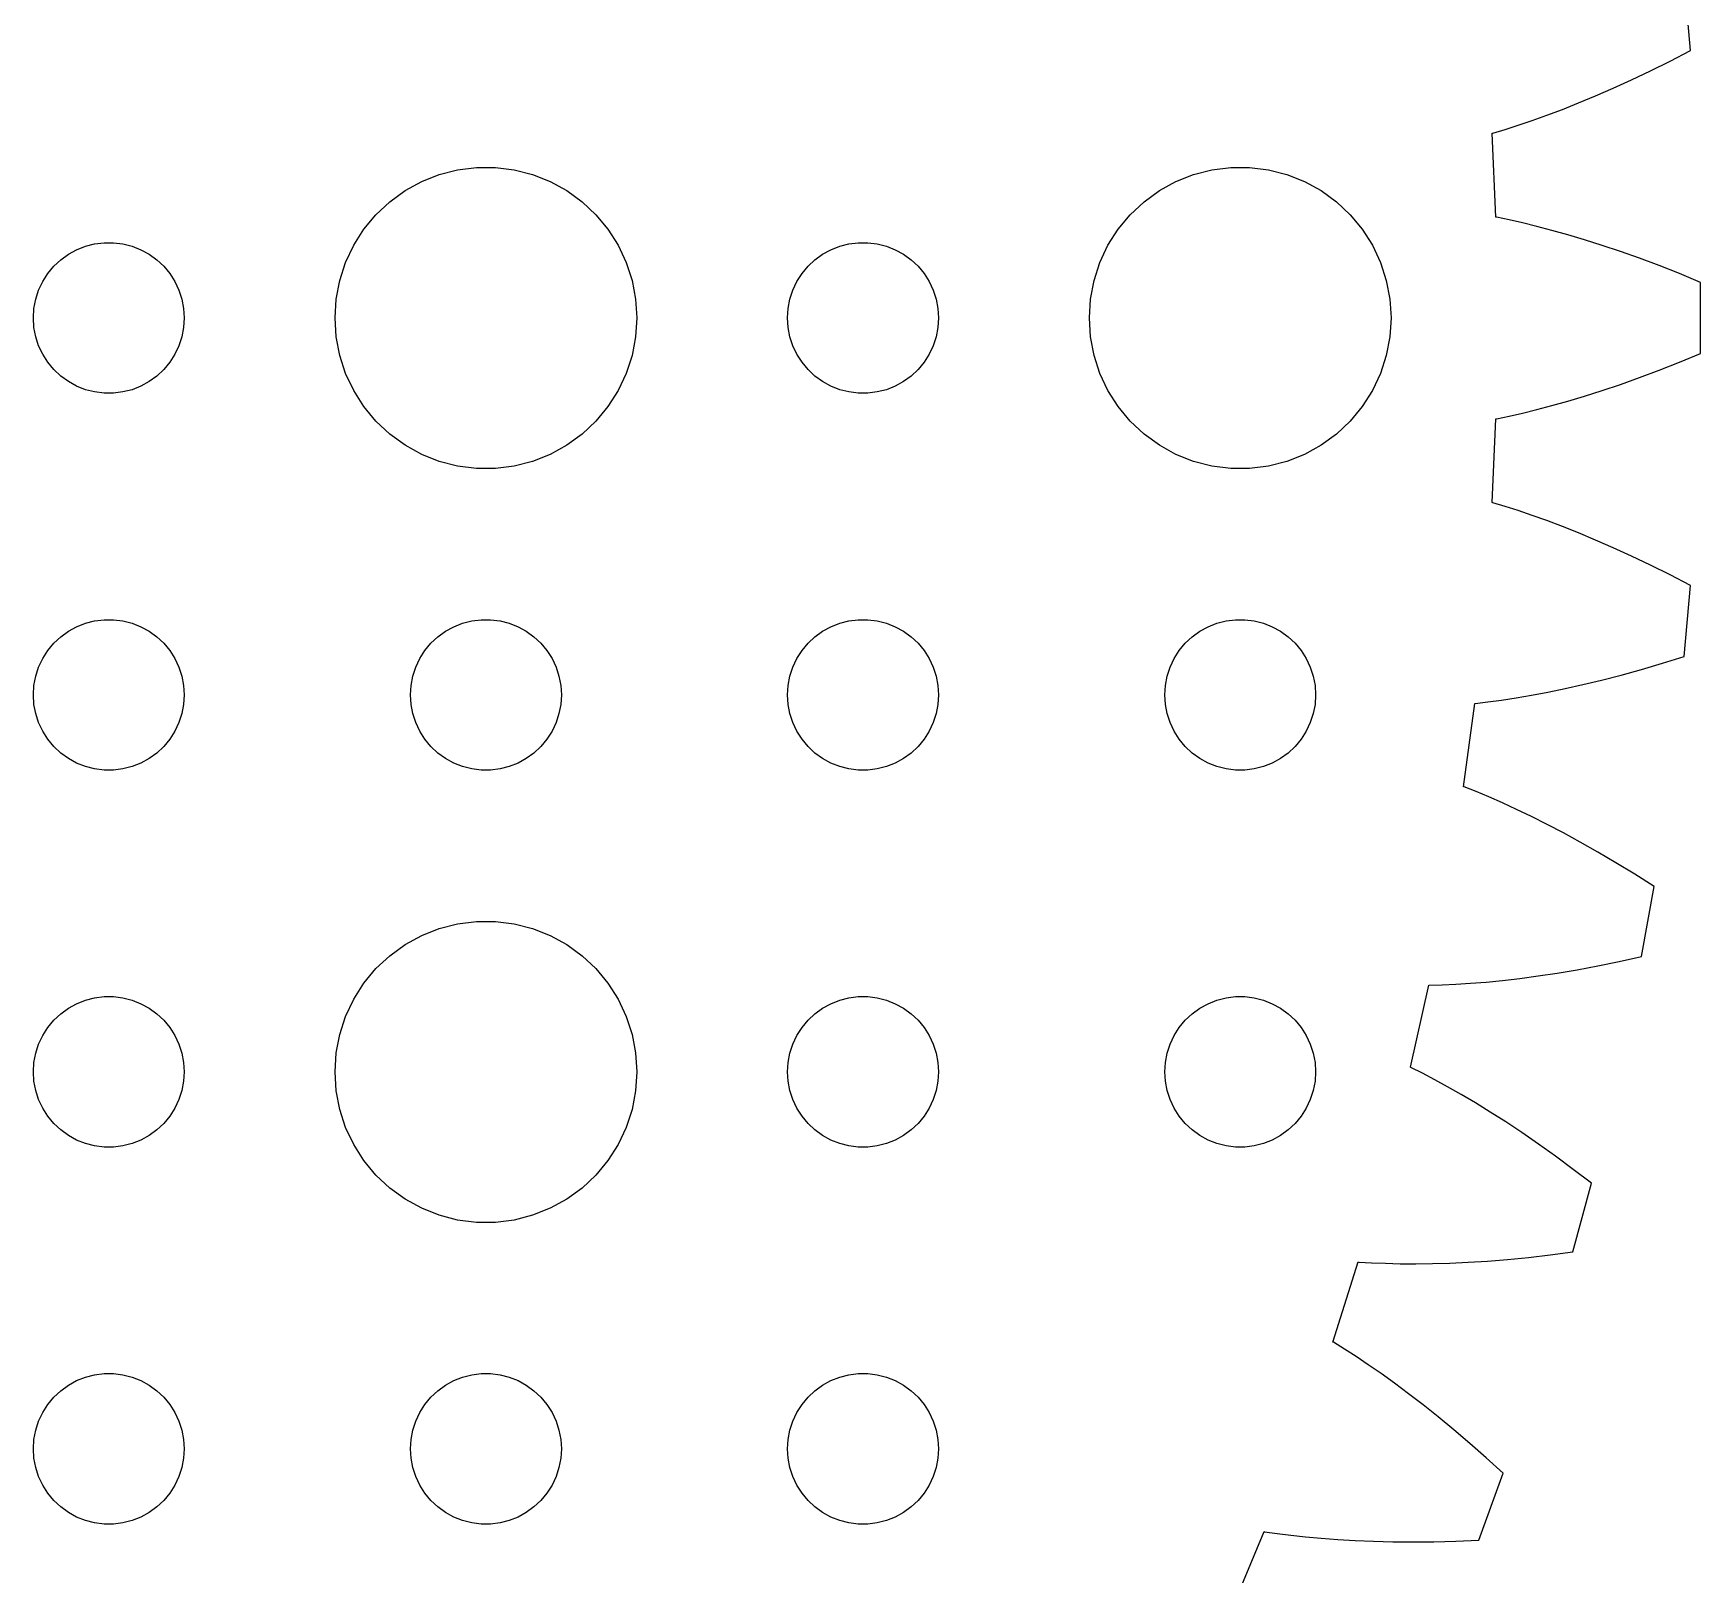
# Model space of a CAD drawing. Header units: metres. Extents: x -69 to 69, y 41 to 289.
# Drawn here: x 36 to 69.16, y 195 to 225.66 of the extents above; entities that cross this region are included whole.
import ezdxf

# ---------------------------------------------------------------- set-up
doc = ezdxf.new("R2010")
doc.units = ezdxf.units.M

msp = doc.modelspace()

# ---------------------------------------------------------------- linework, layer by layer
for p, q in [((68.9556, 225.322), (68.8321, 226.733)), ((68.552, 225.112), (68.9556, 225.322)), ((67.783, 224.738), (68.161, 224.918)), ((68.161, 224.918), (68.552, 225.112)), ((67.0674, 224.418), (67.4184, 224.571)), ((67.4184, 224.571), (67.783, 224.738)), ((66.1001, 224.033), (66.4079, 224.15)), ((66.4079, 224.15), (66.7305, 224.278)), ((66.7305, 224.278), (67.0674, 224.418)), ((65.2675, 223.75), (65.5295, 223.834)), ((65.5295, 223.834), (65.8072, 223.928)), ((65.8072, 223.928), (66.1001, 224.033)), ((65.0127, 223.675), (65.0212, 223.676)), ((65.0826, 222.005), (65.0127, 223.675)), ((65.0212, 223.676), (65.2675, 223.75)), ((43.7227, 222.714), (44.0729, 222.853)), ((44.0729, 222.853), (44.4379, 222.947)), ((44.4379, 222.947), (44.8116, 222.994)), ((44.8116, 222.994), (45.1884, 222.994)), ((45.1884, 222.994), (45.5621, 222.947)), ((45.5621, 222.947), (45.927, 222.853)), ((45.927, 222.853), (46.2773, 222.714)), ((58.7227, 222.714), (59.0729, 222.853)), ((59.0729, 222.853), (59.4379, 222.947)), ((59.4379, 222.947), (59.8116, 222.994)), ((59.8116, 222.994), (60.1884, 222.994)), ((60.1884, 222.994), (60.5621, 222.947)), ((60.5621, 222.947), (60.927, 222.853)), ((60.927, 222.853), (61.2773, 222.714)), ((43.0877, 222.312), (43.3925, 222.533)), ((43.3925, 222.533), (43.7227, 222.714)), ((46.2773, 222.714), (46.6075, 222.533)), ((46.6075, 222.533), (46.9123, 222.312)), ((58.0877, 222.312), (58.3925, 222.533)), ((58.3925, 222.533), (58.7227, 222.714)), ((61.2773, 222.714), (61.6075, 222.533)), ((61.6075, 222.533), (61.9123, 222.312)), ((42.8131, 222.054), (43.0877, 222.312)), ((46.9123, 222.312), (47.1869, 222.054)), ((57.8131, 222.054), (58.0877, 222.312)), ((61.9123, 222.312), (62.1869, 222.054)), ((42.5729, 221.763), (42.8131, 222.054)), ((47.1869, 222.054), (47.427, 221.763)), ((57.5729, 221.763), (57.8131, 222.054)), ((62.1869, 222.054), (62.427, 221.763)), ((65.0941, 222.005), (65.0826, 222.005)), ((65.3459, 221.953), (65.0941, 222.005)), ((65.6144, 221.892), (65.3459, 221.953)), ((65.8992, 221.822), (65.6144, 221.892)), ((66.2001, 221.743), (65.8992, 221.822)), ((37.2189, 221.473), (37.4058, 221.497)), ((37.4058, 221.497), (37.5942, 221.497)), ((37.5942, 221.497), (37.7811, 221.473)), ((42.3711, 221.445), (42.5729, 221.763)), ((47.427, 221.763), (47.6289, 221.445)), ((52.2189, 221.473), (52.4058, 221.497)), ((52.4058, 221.497), (52.5942, 221.497)), ((52.5942, 221.497), (52.7811, 221.473)), ((57.3711, 221.445), (57.5729, 221.763)), ((62.427, 221.763), (62.6289, 221.445)), ((66.5169, 221.654), (66.2001, 221.743)), ((66.8494, 221.555), (66.5169, 221.654)), ((67.1973, 221.444), (66.8494, 221.555)), ((36.5439, 221.156), (36.6963, 221.266)), ((36.6963, 221.266), (36.8613, 221.357)), ((36.8613, 221.357), (37.0365, 221.427)), ((37.0365, 221.427), (37.2189, 221.473)), ((37.7811, 221.473), (37.9635, 221.427)), ((37.9635, 221.427), (38.1387, 221.357)), ((38.1387, 221.357), (38.3037, 221.266)), ((38.3037, 221.266), (38.4561, 221.156)), ((42.2107, 221.104), (42.3711, 221.445)), ((47.6289, 221.445), (47.7893, 221.104)), ((51.5439, 221.156), (51.6963, 221.266)), ((51.6963, 221.266), (51.8613, 221.357)), ((51.8613, 221.357), (52.0365, 221.427)), ((52.0365, 221.427), (52.2189, 221.473)), ((52.7811, 221.473), (52.9635, 221.427)), ((52.9635, 221.427), (53.1387, 221.357)), ((53.1387, 221.357), (53.3037, 221.266)), ((53.3037, 221.266), (53.4561, 221.156)), ((57.2107, 221.104), (57.3711, 221.445)), ((62.6289, 221.445), (62.7893, 221.104)), ((67.5602, 221.322), (67.1973, 221.444)), ((67.938, 221.188), (67.5602, 221.322)), ((68.3303, 221.042), (67.938, 221.188)), ((36.1855, 220.723), (36.2865, 220.882)), ((36.2865, 220.882), (36.4065, 221.027)), ((36.4065, 221.027), (36.5439, 221.156)), ((38.4561, 221.156), (38.5934, 221.027)), ((38.5934, 221.027), (38.7135, 220.882)), ((38.7135, 220.882), (38.8145, 220.723)), ((42.0942, 220.746), (42.2107, 221.104)), ((47.7893, 221.104), (47.9057, 220.746)), ((51.1855, 220.723), (51.2865, 220.882)), ((51.2865, 220.882), (51.4065, 221.027)), ((51.4065, 221.027), (51.5439, 221.156)), ((53.4561, 221.156), (53.5934, 221.027)), ((53.5934, 221.027), (53.7135, 220.882)), ((53.7135, 220.882), (53.8145, 220.723)), ((57.0942, 220.746), (57.2107, 221.104)), ((62.7893, 221.104), (62.9057, 220.746)), ((68.7367, 220.882), (68.3303, 221.042)), ((69.157, 220.708), (68.7367, 220.882)), ((36.0471, 220.373), (36.1053, 220.552)), ((36.1053, 220.552), (36.1855, 220.723)), ((38.8145, 220.723), (38.8947, 220.552)), ((38.8947, 220.552), (38.9529, 220.373)), ((42.0237, 220.376), (42.0942, 220.746)), ((47.9057, 220.746), (47.9763, 220.376)), ((51.0471, 220.373), (51.1053, 220.552)), ((51.1053, 220.552), (51.1855, 220.723)), ((53.8145, 220.723), (53.8947, 220.552)), ((53.8947, 220.552), (53.9529, 220.373)), ((57.0237, 220.376), (57.0942, 220.746)), ((62.9057, 220.746), (62.9763, 220.376)), ((69.157, 219.292), (69.157, 220.708)), ((36, 220), (36.0118, 220.188)), ((36.0118, 220.188), (36.0471, 220.373)), ((38.9529, 220.373), (38.9882, 220.188)), ((38.9882, 220.188), (39, 220)), ((42, 220), (42.0237, 220.376)), ((47.9763, 220.376), (48, 220)), ((51, 220), (51.0118, 220.188)), ((51.0118, 220.188), (51.0471, 220.373)), ((53.9529, 220.373), (53.9882, 220.188)), ((53.9882, 220.188), (54, 220)), ((57, 220), (57.0237, 220.376)), ((62.9763, 220.376), (63, 220)), ((36.0118, 219.812), (36, 220)), ((39, 220), (38.9882, 219.812)), ((42.0237, 219.624), (42, 220)), ((48, 220), (47.9763, 219.624)), ((51.0118, 219.812), (51, 220)), ((54, 220), (53.9882, 219.812)), ((57.0237, 219.624), (57, 220)), ((63, 220), (62.9763, 219.624)), ((36.0471, 219.627), (36.0118, 219.812)), ((36.1053, 219.448), (36.0471, 219.627)), ((38.9529, 219.627), (38.8947, 219.448)), ((38.9882, 219.812), (38.9529, 219.627)), ((42.0942, 219.254), (42.0237, 219.624)), ((47.9763, 219.624), (47.9057, 219.254)), ((51.0471, 219.627), (51.0118, 219.812)), ((51.1053, 219.448), (51.0471, 219.627)), ((53.9529, 219.627), (53.8947, 219.448)), ((53.9882, 219.812), (53.9529, 219.627)), ((57.0942, 219.254), (57.0237, 219.624)), ((62.9763, 219.624), (62.9057, 219.254)), ((36.1855, 219.277), (36.1053, 219.448)), ((36.2865, 219.118), (36.1855, 219.277)), ((38.8145, 219.277), (38.7135, 219.118)), ((38.8947, 219.448), (38.8145, 219.277)), ((42.2107, 218.896), (42.0942, 219.254)), ((47.9057, 219.254), (47.7893, 218.896)), ((51.1855, 219.277), (51.1053, 219.448)), ((51.2865, 219.118), (51.1855, 219.277)), ((53.8145, 219.277), (53.7135, 219.118)), ((53.8947, 219.448), (53.8145, 219.277)), ((57.2107, 218.896), (57.0942, 219.254)), ((62.9057, 219.254), (62.7893, 218.896)), ((68.7367, 219.118), (69.157, 219.292)), ((36.4065, 218.973), (36.2865, 219.118)), ((36.5439, 218.844), (36.4065, 218.973)), ((36.6963, 218.734), (36.5439, 218.844)), ((38.4561, 218.844), (38.3037, 218.734)), ((38.5934, 218.973), (38.4561, 218.844)), ((38.7135, 219.118), (38.5934, 218.973)), ((42.3711, 218.555), (42.2107, 218.896)), ((47.7893, 218.896), (47.6289, 218.555)), ((51.4065, 218.973), (51.2865, 219.118)), ((51.5439, 218.844), (51.4065, 218.973)), ((51.6963, 218.734), (51.5439, 218.844)), ((53.4561, 218.844), (53.3037, 218.734)), ((53.5934, 218.973), (53.4561, 218.844)), ((53.7135, 219.118), (53.5934, 218.973)), ((57.3711, 218.555), (57.2107, 218.896)), ((62.7893, 218.896), (62.6289, 218.555)), ((67.938, 218.812), (68.3303, 218.958)), ((68.3303, 218.958), (68.7367, 219.118)), ((36.8613, 218.643), (36.6963, 218.734)), ((37.0365, 218.573), (36.8613, 218.643)), ((37.2189, 218.527), (37.0365, 218.573)), ((37.4058, 218.503), (37.2189, 218.527)), ((37.7811, 218.527), (37.5942, 218.503)), ((37.9635, 218.573), (37.7811, 218.527)), ((38.1387, 218.643), (37.9635, 218.573)), ((38.3037, 218.734), (38.1387, 218.643)), ((42.5729, 218.237), (42.3711, 218.555)), ((47.6289, 218.555), (47.427, 218.237)), ((51.8613, 218.643), (51.6963, 218.734)), ((52.0365, 218.573), (51.8613, 218.643)), ((52.2189, 218.527), (52.0365, 218.573)), ((52.4058, 218.503), (52.2189, 218.527)), ((52.7811, 218.527), (52.5942, 218.503)), ((52.9635, 218.573), (52.7811, 218.527)), ((53.1387, 218.643), (52.9635, 218.573)), ((53.3037, 218.734), (53.1387, 218.643)), ((57.5729, 218.237), (57.3711, 218.555)), ((62.6289, 218.555), (62.427, 218.237)), ((66.8494, 218.445), (67.1973, 218.556)), ((67.1973, 218.556), (67.5602, 218.678)), ((67.5602, 218.678), (67.938, 218.812)), ((37.5942, 218.503), (37.4058, 218.503)), ((42.8131, 217.946), (42.5729, 218.237)), ((47.427, 218.237), (47.1869, 217.946)), ((52.5942, 218.503), (52.4058, 218.503)), ((57.8131, 217.946), (57.5729, 218.237)), ((62.427, 218.237), (62.1869, 217.946)), ((65.6144, 218.108), (65.8992, 218.178)), ((65.8992, 218.178), (66.2001, 218.257)), ((66.2001, 218.257), (66.5169, 218.346)), ((66.5169, 218.346), (66.8494, 218.445)), ((43.0877, 217.688), (42.8131, 217.946)), ((47.1869, 217.946), (46.9123, 217.688)), ((58.0877, 217.688), (57.8131, 217.946)), ((62.1869, 217.946), (61.9123, 217.688)), ((65.0096, 216.325), (65.0856, 217.995)), ((65.0856, 217.995), (65.0941, 217.995)), ((65.0941, 217.995), (65.3459, 218.047)), ((65.3459, 218.047), (65.6144, 218.108)), ((43.3925, 217.467), (43.0877, 217.688)), ((46.9123, 217.688), (46.6075, 217.467)), ((58.3925, 217.467), (58.0877, 217.688)), ((61.9123, 217.688), (61.6075, 217.467)), ((43.7227, 217.286), (43.3925, 217.467)), ((44.0729, 217.147), (43.7227, 217.286)), ((46.2773, 217.286), (45.927, 217.147)), ((46.6075, 217.467), (46.2773, 217.286)), ((58.7227, 217.286), (58.3925, 217.467)), ((59.0729, 217.147), (58.7227, 217.286)), ((61.2773, 217.286), (60.927, 217.147)), ((61.6075, 217.467), (61.2773, 217.286)), ((44.4379, 217.053), (44.0729, 217.147)), ((44.8116, 217.006), (44.4379, 217.053)), ((45.1884, 217.006), (44.8116, 217.006)), ((45.5621, 217.053), (45.1884, 217.006)), ((45.927, 217.147), (45.5621, 217.053)), ((59.4379, 217.053), (59.0729, 217.147)), ((59.8116, 217.006), (59.4379, 217.053)), ((60.1884, 217.006), (59.8116, 217.006)), ((60.5621, 217.053), (60.1884, 217.006)), ((60.927, 217.147), (60.5621, 217.053)), ((65.0212, 216.324), (65.0096, 216.325)), ((65.2675, 216.25), (65.0212, 216.324)), ((65.5295, 216.166), (65.2675, 216.25)), ((65.8072, 216.072), (65.5295, 216.166)), ((66.1001, 215.967), (65.8072, 216.072)), ((66.4079, 215.85), (66.1001, 215.967)), ((66.7305, 215.722), (66.4079, 215.85)), ((67.0674, 215.582), (66.7305, 215.722)), ((67.4184, 215.429), (67.0674, 215.582)), ((67.783, 215.262), (67.4184, 215.429)), ((68.161, 215.082), (67.783, 215.262)), ((68.552, 214.888), (68.161, 215.082)), ((68.9556, 214.678), (68.552, 214.888)), ((68.8321, 213.267), (68.9556, 214.678)), ((36.8613, 213.857), (37.0365, 213.927)), ((37.0365, 213.927), (37.2189, 213.973)), ((37.2189, 213.973), (37.4058, 213.997)), ((37.4058, 213.997), (37.5942, 213.997)), ((37.5942, 213.997), (37.7811, 213.973)), ((37.7811, 213.973), (37.9635, 213.927)), ((37.9635, 213.927), (38.1387, 213.857)), ((44.3613, 213.857), (44.5365, 213.927)), ((44.5365, 213.927), (44.7189, 213.973)), ((44.7189, 213.973), (44.9058, 213.997)), ((44.9058, 213.997), (45.0942, 213.997)), ((45.0942, 213.997), (45.2811, 213.973)), ((45.2811, 213.973), (45.4635, 213.927)), ((45.4635, 213.927), (45.6387, 213.857)), ((51.8613, 213.857), (52.0365, 213.927)), ((52.0365, 213.927), (52.2189, 213.973)), ((52.2189, 213.973), (52.4058, 213.997)), ((52.4058, 213.997), (52.5942, 213.997)), ((52.5942, 213.997), (52.7811, 213.973)), ((52.7811, 213.973), (52.9635, 213.927)), ((52.9635, 213.927), (53.1387, 213.857)), ((59.3613, 213.857), (59.5365, 213.927)), ((59.5365, 213.927), (59.7189, 213.973)), ((59.7189, 213.973), (59.9058, 213.997)), ((59.9058, 213.997), (60.0942, 213.997)), ((60.0942, 213.997), (60.2811, 213.973)), ((60.2811, 213.973), (60.4635, 213.927)), ((60.4635, 213.927), (60.6387, 213.857)), ((36.4065, 213.527), (36.5439, 213.656)), ((36.5439, 213.656), (36.6963, 213.766)), ((36.6963, 213.766), (36.8613, 213.857)), ((38.1387, 213.857), (38.3037, 213.766)), ((38.3037, 213.766), (38.4561, 213.656)), ((38.4561, 213.656), (38.5934, 213.527)), ((43.9065, 213.527), (44.0439, 213.656)), ((44.0439, 213.656), (44.1963, 213.766)), ((44.1963, 213.766), (44.3613, 213.857)), ((45.6387, 213.857), (45.8037, 213.766)), ((45.8037, 213.766), (45.9561, 213.656)), ((45.9561, 213.656), (46.0934, 213.527)), ((51.4065, 213.527), (51.5439, 213.656)), ((51.5439, 213.656), (51.6963, 213.766)), ((51.6963, 213.766), (51.8613, 213.857)), ((53.1387, 213.857), (53.3037, 213.766)), ((53.3037, 213.766), (53.4561, 213.656)), ((53.4561, 213.656), (53.5934, 213.527)), ((58.9065, 213.527), (59.0439, 213.656)), ((59.0439, 213.656), (59.1963, 213.766)), ((59.1963, 213.766), (59.3613, 213.857)), ((60.6387, 213.857), (60.8037, 213.766)), ((60.8037, 213.766), (60.9561, 213.656)), ((60.9561, 213.656), (61.0934, 213.527)), ((36.1053, 213.052), (36.1855, 213.223)), ((36.1855, 213.223), (36.2865, 213.382)), ((36.2865, 213.382), (36.4065, 213.527)), ((38.5934, 213.527), (38.7135, 213.382)), ((38.7135, 213.382), (38.8145, 213.223)), ((38.8145, 213.223), (38.8947, 213.052)), ((43.6053, 213.052), (43.6855, 213.223)), ((43.6855, 213.223), (43.7865, 213.382)), ((43.7865, 213.382), (43.9065, 213.527)), ((46.0934, 213.527), (46.2135, 213.382)), ((46.2135, 213.382), (46.3145, 213.223)), ((46.3145, 213.223), (46.3947, 213.052)), ((51.1053, 213.052), (51.1855, 213.223)), ((51.1855, 213.223), (51.2865, 213.382)), ((51.2865, 213.382), (51.4065, 213.527)), ((53.5934, 213.527), (53.7135, 213.382)), ((53.7135, 213.382), (53.8145, 213.223)), ((53.8145, 213.223), (53.8947, 213.052)), ((58.6053, 213.052), (58.6855, 213.223)), ((58.6855, 213.223), (58.7865, 213.382)), ((58.7865, 213.382), (58.9065, 213.527)), ((61.0934, 213.527), (61.2135, 213.382)), ((61.2135, 213.382), (61.3145, 213.223)), ((61.3145, 213.223), (61.3947, 213.052)), ((68.3983, 213.131), (68.8321, 213.267)), ((36.0118, 212.688), (36.0471, 212.873)), ((36.0471, 212.873), (36.1053, 213.052)), ((38.8947, 213.052), (38.9529, 212.873)), ((38.9529, 212.873), (38.9882, 212.688)), ((43.5118, 212.688), (43.5471, 212.873)), ((43.5471, 212.873), (43.6053, 213.052)), ((46.3947, 213.052), (46.4529, 212.873)), ((46.4529, 212.873), (46.4882, 212.688)), ((51.0118, 212.688), (51.0471, 212.873)), ((51.0471, 212.873), (51.1053, 213.052)), ((53.8947, 213.052), (53.9529, 212.873)), ((53.9529, 212.873), (53.9882, 212.688)), ((58.5118, 212.688), (58.5471, 212.873)), ((58.5471, 212.873), (58.6053, 213.052)), ((61.3947, 213.052), (61.4529, 212.873)), ((61.4529, 212.873), (61.4882, 212.688)), ((67.1879, 212.795), (67.5759, 212.895)), ((67.5759, 212.895), (67.9795, 213.007)), ((67.9795, 213.007), (68.3983, 213.131)), ((36, 212.5), (36.0118, 212.688)), ((38.9882, 212.688), (39, 212.5)), ((43.5, 212.5), (43.5118, 212.688)), ((46.4882, 212.688), (46.5, 212.5)), ((51, 212.5), (51.0118, 212.688)), ((53.9882, 212.688), (54, 212.5)), ((58.5, 212.5), (58.5118, 212.688)), ((61.4882, 212.688), (61.5, 212.5)), ((65.7962, 212.494), (66.1196, 212.555)), ((66.1196, 212.555), (66.4595, 212.625)), ((66.4595, 212.625), (66.8157, 212.705)), ((66.8157, 212.705), (67.1879, 212.795)), ((36.0118, 212.312), (36, 212.5)), ((36.0471, 212.127), (36.0118, 212.312)), ((38.9882, 212.312), (38.9529, 212.127)), ((39, 212.5), (38.9882, 212.312)), ((43.5118, 212.312), (43.5, 212.5)), ((43.5471, 212.127), (43.5118, 212.312)), ((46.4882, 212.312), (46.4529, 212.127)), ((46.5, 212.5), (46.4882, 212.312)), ((51.0118, 212.312), (51, 212.5)), ((51.0471, 212.127), (51.0118, 212.312)), ((53.9882, 212.312), (53.9529, 212.127)), ((54, 212.5), (53.9882, 212.312)), ((58.5118, 212.312), (58.5, 212.5)), ((58.5471, 212.127), (58.5118, 212.312)), ((61.4882, 212.312), (61.4529, 212.127)), ((61.5, 212.5), (61.4882, 212.312)), ((64.442, 210.673), (64.6632, 212.33)), ((64.6632, 212.33), (64.6716, 212.329)), ((64.6716, 212.329), (64.9271, 212.36)), ((64.9271, 212.36), (65.1998, 212.397)), ((65.1998, 212.397), (65.4896, 212.442)), ((65.4896, 212.442), (65.7962, 212.494)), ((36.1053, 211.948), (36.0471, 212.127)), ((36.1855, 211.777), (36.1053, 211.948)), ((38.8947, 211.948), (38.8145, 211.777)), ((38.9529, 212.127), (38.8947, 211.948)), ((43.6053, 211.948), (43.5471, 212.127)), ((43.6855, 211.777), (43.6053, 211.948)), ((46.3947, 211.948), (46.3145, 211.777)), ((46.4529, 212.127), (46.3947, 211.948)), ((51.1053, 211.948), (51.0471, 212.127)), ((51.1855, 211.777), (51.1053, 211.948)), ((53.8947, 211.948), (53.8145, 211.777)), ((53.9529, 212.127), (53.8947, 211.948)), ((58.6053, 211.948), (58.5471, 212.127)), ((58.6855, 211.777), (58.6053, 211.948)), ((61.3947, 211.948), (61.3145, 211.777)), ((61.4529, 212.127), (61.3947, 211.948)), ((36.2865, 211.618), (36.1855, 211.777)), ((36.4065, 211.473), (36.2865, 211.618)), ((38.7135, 211.618), (38.5934, 211.473)), ((38.8145, 211.777), (38.7135, 211.618)), ((43.7865, 211.618), (43.6855, 211.777)), ((43.9065, 211.473), (43.7865, 211.618)), ((46.2135, 211.618), (46.0934, 211.473)), ((46.3145, 211.777), (46.2135, 211.618)), ((51.2865, 211.618), (51.1855, 211.777)), ((51.4065, 211.473), (51.2865, 211.618)), ((53.7135, 211.618), (53.5934, 211.473)), ((53.8145, 211.777), (53.7135, 211.618)), ((58.7865, 211.618), (58.6855, 211.777)), ((58.9065, 211.473), (58.7865, 211.618)), ((61.2135, 211.618), (61.0934, 211.473)), ((61.3145, 211.777), (61.2135, 211.618)), ((36.5439, 211.344), (36.4065, 211.473)), ((36.6963, 211.234), (36.5439, 211.344)), ((36.8613, 211.143), (36.6963, 211.234)), ((38.3037, 211.234), (38.1387, 211.143)), ((38.4561, 211.344), (38.3037, 211.234)), ((38.5934, 211.473), (38.4561, 211.344)), ((44.0439, 211.344), (43.9065, 211.473)), ((44.1963, 211.234), (44.0439, 211.344)), ((44.3613, 211.143), (44.1963, 211.234)), ((45.8037, 211.234), (45.6387, 211.143)), ((45.9561, 211.344), (45.8037, 211.234)), ((46.0934, 211.473), (45.9561, 211.344)), ((51.5439, 211.344), (51.4065, 211.473)), ((51.6963, 211.234), (51.5439, 211.344)), ((51.8613, 211.143), (51.6963, 211.234)), ((53.3037, 211.234), (53.1387, 211.143)), ((53.4561, 211.344), (53.3037, 211.234)), ((53.5934, 211.473), (53.4561, 211.344)), ((59.0439, 211.344), (58.9065, 211.473)), ((59.1963, 211.234), (59.0439, 211.344)), ((59.3613, 211.143), (59.1963, 211.234)), ((60.8037, 211.234), (60.6387, 211.143)), ((60.9561, 211.344), (60.8037, 211.234)), ((61.0934, 211.473), (60.9561, 211.344)), ((37.0365, 211.073), (36.8613, 211.143)), ((37.2189, 211.027), (37.0365, 211.073)), ((37.4058, 211.003), (37.2189, 211.027)), ((37.5942, 211.003), (37.4058, 211.003)), ((37.7811, 211.027), (37.5942, 211.003)), ((37.9635, 211.073), (37.7811, 211.027)), ((38.1387, 211.143), (37.9635, 211.073)), ((44.5365, 211.073), (44.3613, 211.143)), ((44.7189, 211.027), (44.5365, 211.073)), ((44.9058, 211.003), (44.7189, 211.027)), ((45.0942, 211.003), (44.9058, 211.003)), ((45.2811, 211.027), (45.0942, 211.003)), ((45.4635, 211.073), (45.2811, 211.027)), ((45.6387, 211.143), (45.4635, 211.073)), ((52.0365, 211.073), (51.8613, 211.143)), ((52.2189, 211.027), (52.0365, 211.073)), ((52.4058, 211.003), (52.2189, 211.027)), ((52.5942, 211.003), (52.4058, 211.003)), ((52.7811, 211.027), (52.5942, 211.003)), ((52.9635, 211.073), (52.7811, 211.027)), ((53.1387, 211.143), (52.9635, 211.073)), ((59.5365, 211.073), (59.3613, 211.143)), ((59.7189, 211.027), (59.5365, 211.073)), ((59.9058, 211.003), (59.7189, 211.027)), ((60.0942, 211.003), (59.9058, 211.003)), ((60.2811, 211.027), (60.0942, 211.003)), ((60.4635, 211.073), (60.2811, 211.027)), ((60.6387, 211.143), (60.4635, 211.073)), ((64.4534, 210.671), (64.442, 210.673)), ((64.6922, 210.576), (64.4534, 210.671)), ((64.946, 210.469), (64.6922, 210.576)), ((65.2144, 210.351), (64.946, 210.469)), ((65.497, 210.221), (65.2144, 210.351)), ((65.7936, 210.078), (65.497, 210.221)), ((66.1037, 209.923), (65.7936, 210.078)), ((66.4271, 209.754), (66.1037, 209.923)), ((66.7634, 209.57), (66.4271, 209.754)), ((67.1122, 209.373), (66.7634, 209.57)), ((67.473, 209.16), (67.1122, 209.373)), ((67.8456, 208.932), (67.473, 209.16)), ((68.2294, 208.689), (67.8456, 208.932)), ((67.9834, 207.293), (68.2294, 208.689)), ((44.0729, 207.853), (44.4379, 207.947)), ((44.4379, 207.947), (44.8116, 207.994)), ((44.8116, 207.994), (45.1884, 207.994)), ((45.1884, 207.994), (45.5621, 207.947)), ((45.5621, 207.947), (45.927, 207.853)), ((43.3925, 207.533), (43.7227, 207.714)), ((43.7227, 207.714), (44.0729, 207.853)), ((45.927, 207.853), (46.2773, 207.714)), ((46.2773, 207.714), (46.6075, 207.533)), ((42.8131, 207.054), (43.0877, 207.312)), ((43.0877, 207.312), (43.3925, 207.533)), ((46.6075, 207.533), (46.9123, 207.312)), ((46.9123, 207.312), (47.1869, 207.054)), ((67.5393, 207.196), (67.9834, 207.293)), ((42.5729, 206.763), (42.8131, 207.054)), ((47.1869, 207.054), (47.427, 206.763)), ((65.5638, 206.861), (65.9256, 206.909)), ((65.9256, 206.909), (66.3042, 206.966)), ((66.3042, 206.966), (66.6995, 207.033)), ((66.6995, 207.033), (67.1113, 207.109)), ((67.1113, 207.109), (67.5393, 207.196)), ((42.3711, 206.445), (42.5729, 206.763)), ((47.427, 206.763), (47.6289, 206.445)), ((63.3838, 205.092), (63.7487, 206.723)), ((63.7487, 206.723), (63.757, 206.722)), ((63.757, 206.722), (64.0141, 206.73)), ((64.0141, 206.73), (64.289, 206.743)), ((64.289, 206.743), (64.5816, 206.762)), ((64.5816, 206.762), (64.8917, 206.788)), ((64.8917, 206.788), (65.2191, 206.821)), ((65.2191, 206.821), (65.5638, 206.861)), ((36.5439, 206.156), (36.6963, 206.266)), ((36.6963, 206.266), (36.8613, 206.357)), ((36.8613, 206.357), (37.0365, 206.427)), ((37.0365, 206.427), (37.2189, 206.473)), ((37.2189, 206.473), (37.4058, 206.497)), ((37.4058, 206.497), (37.5942, 206.497)), ((37.5942, 206.497), (37.7811, 206.473)), ((37.7811, 206.473), (37.9635, 206.427)), ((37.9635, 206.427), (38.1387, 206.357)), ((38.1387, 206.357), (38.3037, 206.266)), ((38.3037, 206.266), (38.4561, 206.156)), ((42.2107, 206.104), (42.3711, 206.445)), ((47.6289, 206.445), (47.7893, 206.104)), ((51.5439, 206.156), (51.6963, 206.266)), ((51.6963, 206.266), (51.8613, 206.357)), ((51.8613, 206.357), (52.0365, 206.427)), ((52.0365, 206.427), (52.2189, 206.473)), ((52.2189, 206.473), (52.4058, 206.497)), ((52.4058, 206.497), (52.5942, 206.497)), ((52.5942, 206.497), (52.7811, 206.473)), ((52.7811, 206.473), (52.9635, 206.427)), ((52.9635, 206.427), (53.1387, 206.357)), ((53.1387, 206.357), (53.3037, 206.266)), ((53.3037, 206.266), (53.4561, 206.156)), ((59.0439, 206.156), (59.1963, 206.266)), ((59.1963, 206.266), (59.3613, 206.357)), ((59.3613, 206.357), (59.5365, 206.427)), ((59.5365, 206.427), (59.7189, 206.473)), ((59.7189, 206.473), (59.9058, 206.497)), ((59.9058, 206.497), (60.0942, 206.497)), ((60.0942, 206.497), (60.2811, 206.473)), ((60.2811, 206.473), (60.4635, 206.427)), ((60.4635, 206.427), (60.6387, 206.357)), ((60.6387, 206.357), (60.8037, 206.266)), ((60.8037, 206.266), (60.9561, 206.156)), ((36.2865, 205.882), (36.4065, 206.027)), ((36.4065, 206.027), (36.5439, 206.156)), ((38.4561, 206.156), (38.5934, 206.027)), ((38.5934, 206.027), (38.7135, 205.882)), ((42.0942, 205.746), (42.2107, 206.104)), ((47.7893, 206.104), (47.9057, 205.746)), ((51.2865, 205.882), (51.4065, 206.027)), ((51.4065, 206.027), (51.5439, 206.156)), ((53.4561, 206.156), (53.5934, 206.027)), ((53.5934, 206.027), (53.7135, 205.882)), ((58.7865, 205.882), (58.9065, 206.027)), ((58.9065, 206.027), (59.0439, 206.156)), ((60.9561, 206.156), (61.0934, 206.027)), ((61.0934, 206.027), (61.2135, 205.882)), ((36.1053, 205.552), (36.1855, 205.723)), ((36.1855, 205.723), (36.2865, 205.882)), ((38.7135, 205.882), (38.8145, 205.723)), ((38.8145, 205.723), (38.8947, 205.552)), ((42.0237, 205.376), (42.0942, 205.746)), ((47.9057, 205.746), (47.9763, 205.376)), ((51.1053, 205.552), (51.1855, 205.723)), ((51.1855, 205.723), (51.2865, 205.882)), ((53.7135, 205.882), (53.8145, 205.723)), ((53.8145, 205.723), (53.8947, 205.552)), ((58.6053, 205.552), (58.6855, 205.723)), ((58.6855, 205.723), (58.7865, 205.882)), ((61.2135, 205.882), (61.3145, 205.723)), ((61.3145, 205.723), (61.3947, 205.552)), ((36.0118, 205.188), (36.0471, 205.373)), ((36.0471, 205.373), (36.1053, 205.552)), ((38.8947, 205.552), (38.9529, 205.373)), ((38.9529, 205.373), (38.9882, 205.188)), ((42, 205), (42.0237, 205.376)), ((47.9763, 205.376), (48, 205)), ((51.0118, 205.188), (51.0471, 205.373)), ((51.0471, 205.373), (51.1053, 205.552)), ((53.8947, 205.552), (53.9529, 205.373)), ((53.9529, 205.373), (53.9882, 205.188)), ((58.5118, 205.188), (58.5471, 205.373)), ((58.5471, 205.373), (58.6053, 205.552)), ((61.3947, 205.552), (61.4529, 205.373)), ((61.4529, 205.373), (61.4882, 205.188)), ((36, 205), (36.0118, 205.188)), ((36.0118, 204.812), (36, 205)), ((38.9882, 205.188), (39, 205)), ((39, 205), (38.9882, 204.812)), ((42.0237, 204.624), (42, 205)), ((48, 205), (47.9763, 204.624)), ((51, 205), (51.0118, 205.188)), ((51.0118, 204.812), (51, 205)), ((53.9882, 205.188), (54, 205)), ((54, 205), (53.9882, 204.812)), ((58.5, 205), (58.5118, 205.188)), ((58.5118, 204.812), (58.5, 205)), ((61.4882, 205.188), (61.5, 205)), ((61.5, 205), (61.4882, 204.812)), ((63.3951, 205.089), (63.3838, 205.092)), ((63.6247, 204.973), (63.3951, 205.089)), ((63.8682, 204.845), (63.6247, 204.973)), ((36.0471, 204.627), (36.0118, 204.812)), ((36.1053, 204.448), (36.0471, 204.627)), ((38.9529, 204.627), (38.8947, 204.448)), ((38.9882, 204.812), (38.9529, 204.627)), ((42.0942, 204.254), (42.0237, 204.624)), ((47.9763, 204.624), (47.9057, 204.254)), ((51.0471, 204.627), (51.0118, 204.812)), ((51.1053, 204.448), (51.0471, 204.627)), ((53.9529, 204.627), (53.8947, 204.448)), ((53.9882, 204.812), (53.9529, 204.627)), ((58.5471, 204.627), (58.5118, 204.812)), ((58.6053, 204.448), (58.5471, 204.627)), ((61.4529, 204.627), (61.3947, 204.448)), ((61.4882, 204.812), (61.4529, 204.627)), ((64.1252, 204.704), (63.8682, 204.845)), ((64.3954, 204.55), (64.1252, 204.704)), ((36.1855, 204.277), (36.1053, 204.448)), ((36.2865, 204.118), (36.1855, 204.277)), ((38.8145, 204.277), (38.7135, 204.118)), ((38.8947, 204.448), (38.8145, 204.277)), ((42.2107, 203.896), (42.0942, 204.254)), ((47.9057, 204.254), (47.7893, 203.896)), ((51.1855, 204.277), (51.1053, 204.448)), ((51.2865, 204.118), (51.1855, 204.277)), ((53.8145, 204.277), (53.7135, 204.118)), ((53.8947, 204.448), (53.8145, 204.277)), ((58.6855, 204.277), (58.6053, 204.448)), ((58.7865, 204.118), (58.6855, 204.277)), ((61.3145, 204.277), (61.2135, 204.118)), ((61.3947, 204.448), (61.3145, 204.277)), ((64.6785, 204.382), (64.3954, 204.55)), ((64.9739, 204.2), (64.6785, 204.382)), ((36.4065, 203.973), (36.2865, 204.118)), ((36.5439, 203.844), (36.4065, 203.973)), ((38.5934, 203.973), (38.4561, 203.844)), ((38.7135, 204.118), (38.5934, 203.973)), ((51.4065, 203.973), (51.2865, 204.118)), ((51.5439, 203.844), (51.4065, 203.973)), ((53.5934, 203.973), (53.4561, 203.844)), ((53.7135, 204.118), (53.5934, 203.973)), ((58.9065, 203.973), (58.7865, 204.118)), ((59.0439, 203.844), (58.9065, 203.973)), ((61.0934, 203.973), (60.9561, 203.844)), ((61.2135, 204.118), (61.0934, 203.973)), ((65.2813, 204.003), (64.9739, 204.2)), ((65.6004, 203.791), (65.2813, 204.003)), ((36.6963, 203.734), (36.5439, 203.844)), ((36.8613, 203.643), (36.6963, 203.734)), ((37.0365, 203.573), (36.8613, 203.643)), ((38.1387, 203.643), (37.9635, 203.573)), ((38.3037, 203.734), (38.1387, 203.643)), ((38.4561, 203.844), (38.3037, 203.734)), ((42.3711, 203.555), (42.2107, 203.896)), ((47.7893, 203.896), (47.6289, 203.555)), ((51.6963, 203.734), (51.5439, 203.844)), ((51.8613, 203.643), (51.6963, 203.734)), ((52.0365, 203.573), (51.8613, 203.643)), ((53.1387, 203.643), (52.9635, 203.573)), ((53.3037, 203.734), (53.1387, 203.643)), ((53.4561, 203.844), (53.3037, 203.734)), ((59.1963, 203.734), (59.0439, 203.844)), ((59.3613, 203.643), (59.1963, 203.734)), ((59.5365, 203.573), (59.3613, 203.643)), ((60.6387, 203.643), (60.4635, 203.573)), ((60.8037, 203.734), (60.6387, 203.643)), ((60.9561, 203.844), (60.8037, 203.734)), ((65.9306, 203.564), (65.6004, 203.791)), ((37.2189, 203.527), (37.0365, 203.573)), ((37.4058, 203.503), (37.2189, 203.527)), ((37.5942, 203.503), (37.4058, 203.503)), ((37.7811, 203.527), (37.5942, 203.503)), ((37.9635, 203.573), (37.7811, 203.527)), ((42.5729, 203.237), (42.3711, 203.555)), ((47.6289, 203.555), (47.427, 203.237)), ((52.2189, 203.527), (52.0365, 203.573)), ((52.4058, 203.503), (52.2189, 203.527)), ((52.5942, 203.503), (52.4058, 203.503)), ((52.7811, 203.527), (52.5942, 203.503)), ((52.9635, 203.573), (52.7811, 203.527)), ((59.7189, 203.527), (59.5365, 203.573)), ((59.9058, 203.503), (59.7189, 203.527)), ((60.0942, 203.503), (59.9058, 203.503)), ((60.2811, 203.527), (60.0942, 203.503)), ((60.4635, 203.573), (60.2811, 203.527)), ((66.2715, 203.321), (65.9306, 203.564)), ((66.6228, 203.061), (66.2715, 203.321)), ((42.8131, 202.946), (42.5729, 203.237)), ((43.0877, 202.688), (42.8131, 202.946)), ((47.1869, 202.946), (46.9123, 202.688)), ((47.427, 203.237), (47.1869, 202.946)), ((66.9839, 202.785), (66.6228, 203.061)), ((43.3925, 202.467), (43.0877, 202.688)), ((46.9123, 202.688), (46.6075, 202.467)), ((66.6172, 201.417), (66.9839, 202.785)), ((43.7227, 202.286), (43.3925, 202.467)), ((44.0729, 202.147), (43.7227, 202.286)), ((46.2773, 202.286), (45.927, 202.147)), ((46.6075, 202.467), (46.2773, 202.286)), ((44.4379, 202.053), (44.0729, 202.147)), ((44.8116, 202.006), (44.4379, 202.053)), ((45.1884, 202.006), (44.8116, 202.006)), ((45.5621, 202.053), (45.1884, 202.006)), ((45.927, 202.147), (45.5621, 202.053)), ((64.9159, 201.237), (65.3155, 201.269)), ((65.3155, 201.269), (65.7324, 201.309)), ((65.7324, 201.309), (66.1664, 201.358)), ((66.1664, 201.358), (66.6172, 201.417)), ((61.8433, 199.624), (62.349, 201.218)), ((62.349, 201.218), (62.3571, 201.215)), ((62.3571, 201.215), (62.614, 201.201)), ((62.614, 201.201), (62.889, 201.191)), ((62.889, 201.191), (63.1821, 201.184)), ((63.1821, 201.184), (63.4933, 201.183)), ((63.4933, 201.183), (63.8223, 201.187)), ((63.8223, 201.187), (64.1692, 201.197)), ((64.1692, 201.197), (64.5338, 201.213)), ((64.5338, 201.213), (64.9159, 201.237)), ((61.8543, 199.621), (61.8433, 199.624)), ((62.0729, 199.485), (61.8543, 199.621)), ((62.3043, 199.336), (62.0729, 199.485)), ((62.5481, 199.173), (62.3043, 199.336)), ((37.0365, 198.927), (37.2189, 198.973)), ((37.2189, 198.973), (37.4058, 198.997)), ((37.4058, 198.997), (37.5942, 198.997)), ((37.5942, 198.997), (37.7811, 198.973)), ((37.7811, 198.973), (37.9635, 198.927)), ((44.5365, 198.927), (44.7189, 198.973)), ((44.7189, 198.973), (44.9058, 198.997)), ((44.9058, 198.997), (45.0942, 198.997)), ((45.0942, 198.997), (45.2811, 198.973)), ((45.2811, 198.973), (45.4635, 198.927)), ((52.0365, 198.927), (52.2189, 198.973)), ((52.2189, 198.973), (52.4058, 198.997)), ((52.4058, 198.997), (52.5942, 198.997)), ((52.5942, 198.997), (52.7811, 198.973)), ((52.7811, 198.973), (52.9635, 198.927)), ((62.8038, 198.996), (62.5481, 199.173)), ((63.0711, 198.804), (62.8038, 198.996)), ((36.4065, 198.527), (36.5439, 198.656)), ((36.5439, 198.656), (36.6963, 198.766)), ((36.6963, 198.766), (36.8613, 198.857)), ((36.8613, 198.857), (37.0365, 198.927)), ((37.9635, 198.927), (38.1387, 198.857)), ((38.1387, 198.857), (38.3037, 198.766)), ((38.3037, 198.766), (38.4561, 198.656)), ((38.4561, 198.656), (38.5934, 198.527)), ((43.9065, 198.527), (44.0439, 198.656)), ((44.0439, 198.656), (44.1963, 198.766)), ((44.1963, 198.766), (44.3613, 198.857)), ((44.3613, 198.857), (44.5365, 198.927)), ((45.4635, 198.927), (45.6387, 198.857)), ((45.6387, 198.857), (45.8037, 198.766)), ((45.8037, 198.766), (45.9561, 198.656)), ((45.9561, 198.656), (46.0934, 198.527)), ((51.4065, 198.527), (51.5439, 198.656)), ((51.5439, 198.656), (51.6963, 198.766)), ((51.6963, 198.766), (51.8613, 198.857)), ((51.8613, 198.857), (52.0365, 198.927)), ((52.9635, 198.927), (53.1387, 198.857)), ((53.1387, 198.857), (53.3037, 198.766)), ((53.3037, 198.766), (53.4561, 198.656)), ((53.4561, 198.656), (53.5934, 198.527)), ((63.3495, 198.597), (63.0711, 198.804)), ((36.1855, 198.223), (36.2865, 198.382)), ((36.2865, 198.382), (36.4065, 198.527)), ((38.5934, 198.527), (38.7135, 198.382)), ((38.7135, 198.382), (38.8145, 198.223)), ((43.6855, 198.223), (43.7865, 198.382)), ((43.7865, 198.382), (43.9065, 198.527)), ((46.0934, 198.527), (46.2135, 198.382)), ((46.2135, 198.382), (46.3145, 198.223)), ((51.1855, 198.223), (51.2865, 198.382)), ((51.2865, 198.382), (51.4065, 198.527)), ((53.5934, 198.527), (53.7135, 198.382)), ((53.7135, 198.382), (53.8145, 198.223)), ((63.6387, 198.374), (63.3495, 198.597)), ((63.938, 198.136), (63.6387, 198.374)), ((36.0471, 197.873), (36.1053, 198.052)), ((36.1053, 198.052), (36.1855, 198.223)), ((38.8145, 198.223), (38.8947, 198.052)), ((38.8947, 198.052), (38.9529, 197.873)), ((43.5471, 197.873), (43.6053, 198.052)), ((43.6053, 198.052), (43.6855, 198.223)), ((46.3145, 198.223), (46.3947, 198.052)), ((46.3947, 198.052), (46.4529, 197.873)), ((51.0471, 197.873), (51.1053, 198.052)), ((51.1053, 198.052), (51.1855, 198.223)), ((53.8145, 198.223), (53.8947, 198.052)), ((53.8947, 198.052), (53.9529, 197.873)), ((64.2472, 197.88), (63.938, 198.136)), ((36, 197.5), (36.0118, 197.688)), ((36.0118, 197.688), (36.0471, 197.873)), ((38.9529, 197.873), (38.9882, 197.688)), ((38.9882, 197.688), (39, 197.5)), ((43.5, 197.5), (43.5118, 197.688)), ((43.5118, 197.688), (43.5471, 197.873)), ((46.4529, 197.873), (46.4882, 197.688)), ((46.4882, 197.688), (46.5, 197.5)), ((51, 197.5), (51.0118, 197.688)), ((51.0118, 197.688), (51.0471, 197.873)), ((53.9529, 197.873), (53.9882, 197.688)), ((53.9882, 197.688), (54, 197.5)), ((64.5657, 197.608), (64.2472, 197.88)), ((36.0118, 197.312), (36, 197.5)), ((36.0471, 197.127), (36.0118, 197.312)), ((38.9882, 197.312), (38.9529, 197.127)), ((39, 197.5), (38.9882, 197.312)), ((43.5118, 197.312), (43.5, 197.5)), ((43.5471, 197.127), (43.5118, 197.312)), ((46.4882, 197.312), (46.4529, 197.127)), ((46.5, 197.5), (46.4882, 197.312)), ((51.0118, 197.312), (51, 197.5)), ((51.0471, 197.127), (51.0118, 197.312)), ((53.9882, 197.312), (53.9529, 197.127)), ((54, 197.5), (53.9882, 197.312)), ((64.893, 197.319), (64.5657, 197.608)), ((65.2286, 197.013), (64.893, 197.319)), ((36.1053, 196.948), (36.0471, 197.127)), ((38.9529, 197.127), (38.8947, 196.948)), ((43.6053, 196.948), (43.5471, 197.127)), ((46.4529, 197.127), (46.3947, 196.948)), ((51.1053, 196.948), (51.0471, 197.127)), ((53.9529, 197.127), (53.8947, 196.948)), ((64.7441, 195.681), (65.2286, 197.013)), ((36.1855, 196.777), (36.1053, 196.948)), ((36.2865, 196.618), (36.1855, 196.777)), ((38.8145, 196.777), (38.7135, 196.618)), ((38.8947, 196.948), (38.8145, 196.777)), ((43.6855, 196.777), (43.6053, 196.948)), ((43.7865, 196.618), (43.6855, 196.777)), ((46.3145, 196.777), (46.2135, 196.618)), ((46.3947, 196.948), (46.3145, 196.777)), ((51.1855, 196.777), (51.1053, 196.948)), ((51.2865, 196.618), (51.1855, 196.777)), ((53.8145, 196.777), (53.7135, 196.618)), ((53.8947, 196.948), (53.8145, 196.777)), ((36.4065, 196.473), (36.2865, 196.618)), ((36.5439, 196.344), (36.4065, 196.473)), ((36.6963, 196.234), (36.5439, 196.344)), ((38.4561, 196.344), (38.3037, 196.234)), ((38.5934, 196.473), (38.4561, 196.344)), ((38.7135, 196.618), (38.5934, 196.473)), ((43.9065, 196.473), (43.7865, 196.618)), ((44.0439, 196.344), (43.9065, 196.473)), ((44.1963, 196.234), (44.0439, 196.344)), ((45.9561, 196.344), (45.8037, 196.234)), ((46.0934, 196.473), (45.9561, 196.344)), ((46.2135, 196.618), (46.0934, 196.473)), ((51.4065, 196.473), (51.2865, 196.618)), ((51.5439, 196.344), (51.4065, 196.473)), ((51.6963, 196.234), (51.5439, 196.344)), ((53.4561, 196.344), (53.3037, 196.234)), ((53.5934, 196.473), (53.4561, 196.344)), ((53.7135, 196.618), (53.5934, 196.473)), ((36.8613, 196.143), (36.6963, 196.234)), ((37.0365, 196.073), (36.8613, 196.143)), ((37.2189, 196.027), (37.0365, 196.073)), ((37.4058, 196.003), (37.2189, 196.027)), ((37.5942, 196.003), (37.4058, 196.003)), ((37.7811, 196.027), (37.5942, 196.003)), ((37.9635, 196.073), (37.7811, 196.027)), ((38.1387, 196.143), (37.9635, 196.073)), ((38.3037, 196.234), (38.1387, 196.143)), ((44.3613, 196.143), (44.1963, 196.234)), ((44.5365, 196.073), (44.3613, 196.143)), ((44.7189, 196.027), (44.5365, 196.073)), ((44.9058, 196.003), (44.7189, 196.027)), ((45.0942, 196.003), (44.9058, 196.003)), ((45.2811, 196.027), (45.0942, 196.003)), ((45.4635, 196.073), (45.2811, 196.027)), ((45.6387, 196.143), (45.4635, 196.073)), ((45.8037, 196.234), (45.6387, 196.143)), ((51.8613, 196.143), (51.6963, 196.234)), ((52.0365, 196.073), (51.8613, 196.143)), ((52.2189, 196.027), (52.0365, 196.073)), ((52.4058, 196.003), (52.2189, 196.027)), ((52.5942, 196.003), (52.4058, 196.003)), ((52.7811, 196.027), (52.5942, 196.003)), ((52.9635, 196.073), (52.7811, 196.027)), ((53.1387, 196.143), (52.9635, 196.073)), ((53.3037, 196.234), (53.1387, 196.143)), ((59.8321, 194.312), (60.4747, 195.855)), ((60.4747, 195.855), (60.4826, 195.852)), ((60.4826, 195.852), (60.7373, 195.816)), ((60.7373, 195.816), (61.0103, 195.781)), ((61.0103, 195.781), (61.3018, 195.749)), ((61.3018, 195.749), (61.6116, 195.72)), ((61.6116, 195.72), (61.9398, 195.696)), ((61.9398, 195.696), (62.2862, 195.675)), ((62.2862, 195.675), (62.6508, 195.66)), ((62.6508, 195.66), (63.0336, 195.651)), ((63.0336, 195.651), (63.4344, 195.647)), ((63.4344, 195.647), (63.8532, 195.651)), ((63.8532, 195.651), (64.2898, 195.662)), ((64.2898, 195.662), (64.7441, 195.681))]:
    msp.add_line(p, q)

doc.saveas('drawing.dxf')
